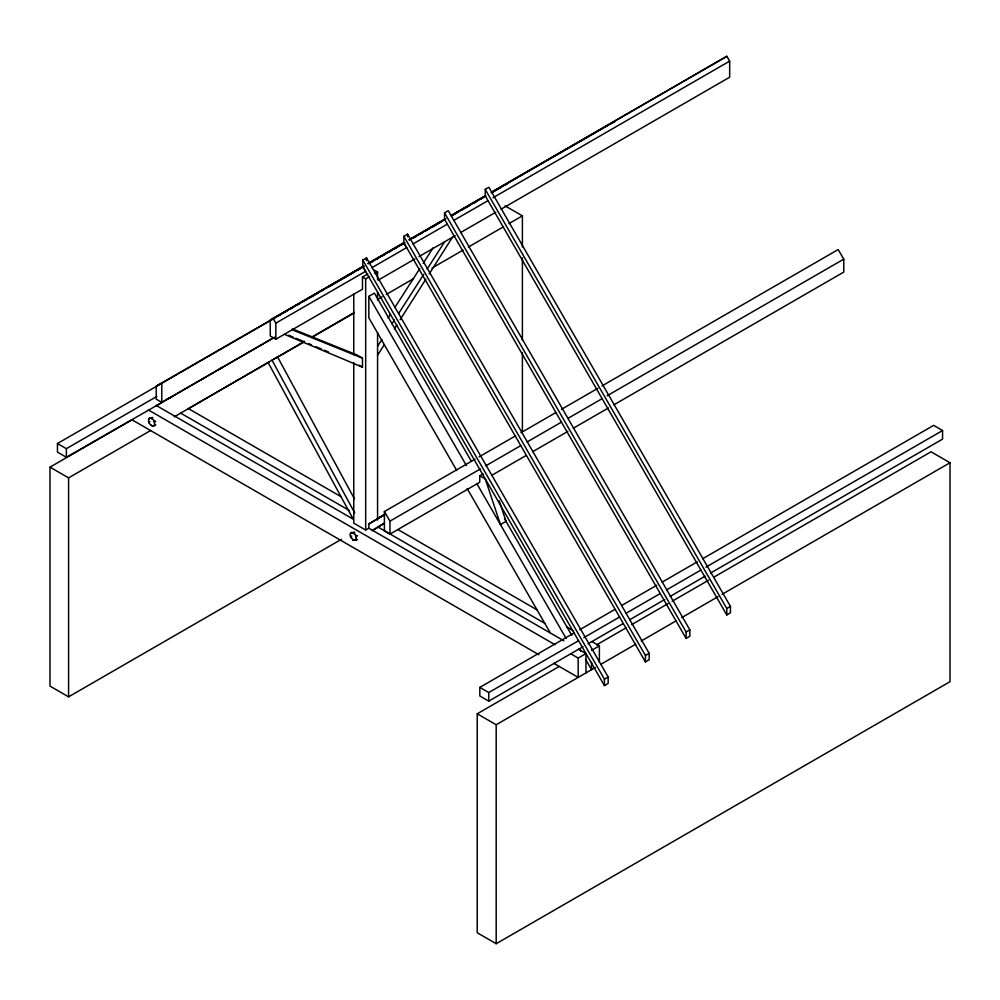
<?xml version="1.0" encoding="UTF-8"?>
<svg xmlns="http://www.w3.org/2000/svg" width="1000" height="1000" viewBox="0 0 1000 1000"><rect width="100%" height="100%" fill="white"/><g stroke="black" fill="none" stroke-linecap="round" stroke-linejoin="round"><path stroke-width="1.5" d="M155.75 424.913C151.488 428.925 145.787 420.45 149.963 417.7M154.787 425.475L154.5 422.312L155.75 421.05M351.737 536.138C349.538 538.062 349.812 532.4 351.737 532.275M357.525 539.487C355.337 541.413 355.6 535.75 357.525 535.625M148.625 419.475L148.675 419.312A4.25 2.462 60 0 1 149.262 418.475L152.863 417.438M154.425 424.675L154.375 424.837A4.25 2.462 60 0 1 153.787 425.675L153.675 425.75M350.4 534.05L350.45 533.888A4.25 2.462 60 0 1 351.037 533.05L354.625 532.013M356.2 539.25L356.15 539.412A4.25 2.462 60 0 1 355.562 540.25L353.237 540.175L350.763 536.7M148.988 422.125L149.963 421.562M151.888 418L154.787 421.6M353.663 532.575L356.562 536.188M377.7 355.075L384.35 344.6M394.312 328.9L396.812 324.963M400.125 319.725L425.875 279.15M429.2 273.913L452.463 237.262M388.05 318.087L390.55 314.175M394.738 307.65L419.837 268.538M423.175 263.325L433.225 247.675M377.725 346.075L381.912 339.562M391.95 323.913L394.462 320M398.638 313.488L423.738 274.363M427.088 269.15L444.65 241.775M353.6 540.363L354.625 539.75M367.775 273.962L362.475 277.013L362.475 289.212L275.85 339.225L270.262 336.012L270.262 320.05L363.9 265.85M501.138 209.163L729.663 77.225L729.663 61.137L726.862 56.288L491.775 192.162M372.562 530.35L384.5 523M383.45 523.862L372.188 530.712M563.875 640.812L368.837 528.212L368.837 523.913L384.963 514.45M385.163 514.388L368.837 523.913M156.225 386.138L161.8 383.05L161.8 402.362L156.225 399.15L156.225 386.138L363.038 266.863M611.125 123.5L615.612 121.037L491.175 192.75M155.65 406.112L274.55 337.225M174.237 416.85L304.55 341.325M311.112 337.525L354.425 312.425M362.788 260.05L366.512 257.913L608.15 677L608.15 683.45L604.438 685.588L362.788 266.5L362.788 260.05L604.438 679.15L604.438 685.588M403.862 236.337L407.587 234.188L649.163 653.325L649.163 659.775L645.438 661.912L403.862 242.775L403.862 236.337L645.438 655.475L645.438 661.912M444.538 212.85L448.263 210.7L689.837 629.85L689.837 636.287L686.112 638.438L444.538 219.288L444.538 212.85L686.112 631.987L686.112 638.438M485.225 189.363L488.862 187.262L730.438 606.4L730.438 612.837L726.787 614.95L485.225 195.812L485.225 189.363L726.787 608.513L726.787 614.95M367.9 263.538L403.862 242.775L368.862 263.125M408.9 239.875L444.538 219.288M450.9 215.625L485.225 195.812M491.562 192.138L726.862 56.288M270.262 320.05L363.462 266.25M409.387 239.737L445.85 218.675M451.25 215.562L485.012 196.062M368.275 263.712L404.913 242.688M410.138 239.537L444.075 220.075M452.013 215.362L485.95 195.9M162.075 402.4L66.363 457.262L57.438 452.113L57.438 443.525L274.887 317.975M277.587 316.413L281.637 314.075M284.337 312.512L287.038 310.963M289.75 309.4L293.8 307.062M296.5 305.5L299.2 303.938M303.25 301.6L305.95 300.038M308.65 298.488L318.113 293.025M320.812 291.462L323.512 289.9M327.562 287.562L354.575 271.975M357.275 270.413L364.025 266.512M369.438 263.387L373.488 261.05M376.188 259.488L378.888 257.938M381.587 256.375L385.637 254.037M388.338 252.475L391.037 250.912M393.738 249.35L397.8 247.013M400.5 245.463L403.2 243.9M412.65 238.438L416.7 236.1M419.4 234.537L422.1 232.975M424.812 231.425L428.862 229.075M431.562 227.525L441.012 222.062M451.825 215.825L458.575 211.925M461.275 210.362L470.725 204.913M473.425 203.35L477.488 201.012M480.188 199.45L482.887 197.887M492.337 192.438L501.788 186.975M504.5 185.413L508.55 183.075M275.85 339.225L275.85 323.137L365.637 271.3L362.788 266.5M372.013 267.613L406.65 247.613M413.013 243.95L447.325 224.137M453.688 220.463L488.013 200.65M493 197.763L729.663 61.137M57.438 443.525L66.363 448.675L156.85 396.425M362.475 277.013L365.675 278.863L369.65 276.575M374.938 273.525L377.575 272L377.575 279.8M166.938 399.188L169.537 397.688M219.438 368.875L222.138 367.325M161.8 402.362L273.4 337.925M341.413 539.325L68.587 696.838L50 686.1L50 467.137L131.988 419.8L538.913 654.737M169.363 398.225L172.062 396.662M200.387 380.312L203.075 378.75M219.262 369.412L221.962 367.85M378.438 280L414.925 258.938M418.975 256.6L455.163 235.7M460.575 232.575L495.737 212.275M456.763 470.5L368.837 317.825L368.837 296.363L374.412 293.137L471.175 460.925M50 467.137L68.587 477.863L150.575 430.538M187.95 408.95L268.875 362.238M276.962 357.562L303.938 342M312.025 337.325L353.825 313.188M378.1 299.175L382.15 296.837M386.2 294.5L413.162 278.925M432.05 268.025L463.062 250.125M468.462 247L503.525 226.762M508.913 223.65L522.4 215.863L522.4 246.925M483.113 473.888L479.762 475.812L479.762 482.25L389.963 534.1L384.387 530.875L384.387 511.55L475.075 459.2M479.125 456.863L515.575 435.825M520.975 432.7L556.075 412.438M561.475 409.325L597.913 388.275M601.962 385.938L838.2 249.55L843.775 259.137L843.775 272.087L613.837 404.85M377.887 518.263L384.637 514.362M353.775 362.475L353.775 523.162L365.675 530.037L368.837 528.212M389.963 534.1L389.963 521.138L480.325 468.975M485.712 465.863L520.775 445.625M527.137 441.95L561.45 422.137M567.812 418.462L602.125 398.65M607.125 395.763L843.775 259.137M492.1 475.125L525.913 455.613M532.675 451.7L567.85 431.4M573.263 428.275L608.425 407.975M583.013 646.7L488.75 701.125L479.825 695.975L479.825 687.387L574.375 632.8M579.775 629.688L614.888 609.412M621.65 605.513L656.762 585.237M662.163 582.112L697.275 561.838M702.688 558.725L933.637 425.375L942.562 430.538L942.562 439.125L710.612 573.038M479.825 687.387L488.75 692.537L578.55 640.7M583.837 637.638L619.562 617.013M625.913 613.35L660.238 593.538M666.6 589.862L700.913 570.05M705.913 567.163L942.562 430.538M588.025 643.812L622.95 623.65M629.688 619.75L664.762 599.513M670.15 596.4L705.212 576.15M713.913 577.137L931.038 451.788L950 462.738L950 681.7L496.188 943.713L477.225 932.763L477.225 713.787L559.212 666.45M596.587 644.875L626.263 627.75M631.65 624.637L668.062 603.612M672.113 601.275L708.525 580.25M570.737 653.787L578.175 658.088L585.988 653.575L585.988 672.9M591.562 650.35L599.375 645.85L599.375 662.2M477.225 713.787L496.188 724.737L595.462 667.425M600.712 664.388L635.788 644.15M641.175 641.038L676.237 620.788M681.637 617.675L718.05 596.65M722.087 594.312L950 462.738M645.438 655.475L649.163 653.325M686.112 631.987L689.837 629.85M726.787 608.513L730.438 606.4M604.438 679.15L608.15 677M356.562 540.05L355.45 540.325M150.775 418.275L150.938 418.325A4.25 2.462 60 0 1 152.113 419L152.275 419.15M152.275 425.875L152.113 425.825A4.25 2.462 60 0 1 150.938 425.138L150.775 425M352.55 532.85L352.713 532.9A4.25 2.462 60 0 1 353.888 533.587L354.05 533.725M354.05 540.45L353.888 540.4A4.25 2.462 60 0 1 352.713 539.712L352.55 539.575M292.362 328.875L356.9 354.95L362.475 358.162L362.475 367.175L284.4 334.288M292.2 329.787L362.475 358.162M288.762 335.262L293.012 337.05M295.863 338.25L304.375 341.838M308.637 343.625L311.475 344.825M315.738 346.625L321.413 349.012M324.25 350.213L328.512 352M505.138 205.9L522.4 215.863M374.375 270.15L377.575 272M359.137 365.25L362.475 367.175M479.762 475.812L485.337 479.025L500.45 524.587L506.037 521.362L499.2 500.788M188.463 408.612L341.15 496.763M397.9 529.525L537.075 609.875M566.8 627.038L573.55 630.938M591.938 641.55L599.375 645.85M180.662 413.125L349.35 510.513M378.137 527.137L545.15 623.562M156.15 405.412L353.225 519.188L268.075 362.463M578.55 649.287L585.975 653.562M148.35 409.925L555.062 644.737M553.8 663.325L578.175 677.4L578.175 658.088M384.387 511.55L389.963 521.138M403.75 242.838L406.538 247.675M504.5 518.713L571.763 635.35M579.412 648.612L580.938 651.25M585.487 659.137L591.562 669.675L591.562 662.25M368.837 296.363L466.388 465.5M476.975 483.875L566.188 638.562M467.163 488.55L550.35 633M273.062 318.3L275.85 323.137M355.45 535.45L355.562 535.662A4.25 2.462 60 0 1 356.15 537.175L356.2 537.388M351.15 537.85L351.037 537.638A4.25 2.462 60 0 1 350.45 536.125L350.4 535.913M153.675 420.875L153.787 421.087A4.25 2.462 60 0 1 154.375 422.6L154.425 422.812M149.375 423.263L149.262 423.062A4.25 2.462 60 0 1 148.675 421.55L148.625 421.325M354.4 498.825L277.587 356.95L272.013 360.175L354.725 512.95M522.4 257.787L522.4 340.1M522.4 352.525L522.4 431.725M496.188 724.737L496.188 943.713M488.75 692.537L488.75 701.125M407.587 234.188L407.587 236.762M377.575 292.275L377.575 300.075M377.575 332.837L377.575 520.037M365.675 278.863L365.675 530.037M353.775 293.837L353.775 354.675M68.587 477.863L68.587 696.838M66.363 448.675L66.363 457.262M366.538 260.475L366.512 257.913L366.512 260.487"/></g></svg>
